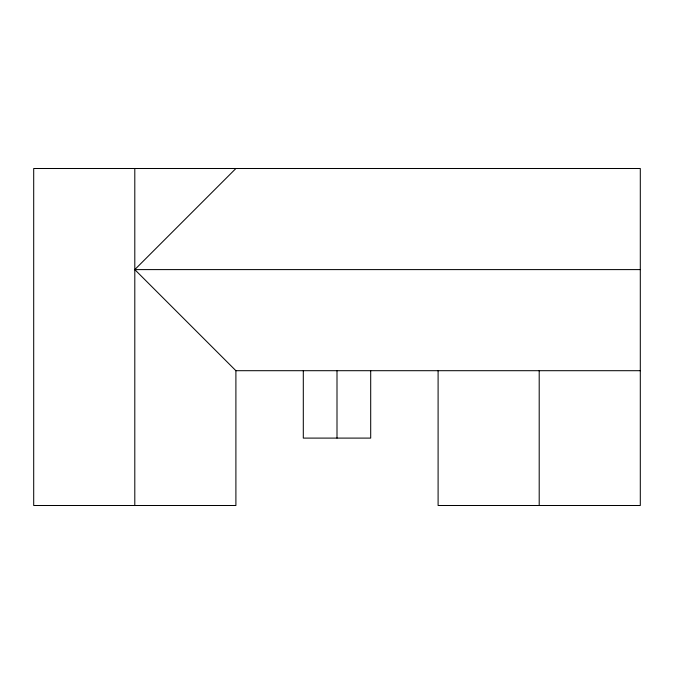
<?xml version="1.0" encoding="UTF-8"?>
<svg xmlns="http://www.w3.org/2000/svg" width="674" height="674" viewBox="0 0 674 674"><rect width="100%" height="100%" fill="white"/><g stroke="black" fill="none" stroke-linecap="round" stroke-linejoin="round"><path stroke-width="1.01" d="M640.3 370.7L235.9 370.7L134.8 269.6L235.9 168.5M134.8 269.6L640.3 269.6M539.2 370.7L539.2 505.5M438.1 370.7L438.1 505.5L640.3 505.5L640.3 168.5L33.7 168.5L33.7 505.5L235.9 505.5L235.9 370.7M370.7 370.7L370.7 438.1L303.3 438.1L303.3 370.7M337 370.7L337 438.1M134.8 168.5L134.8 505.5"/></g></svg>
